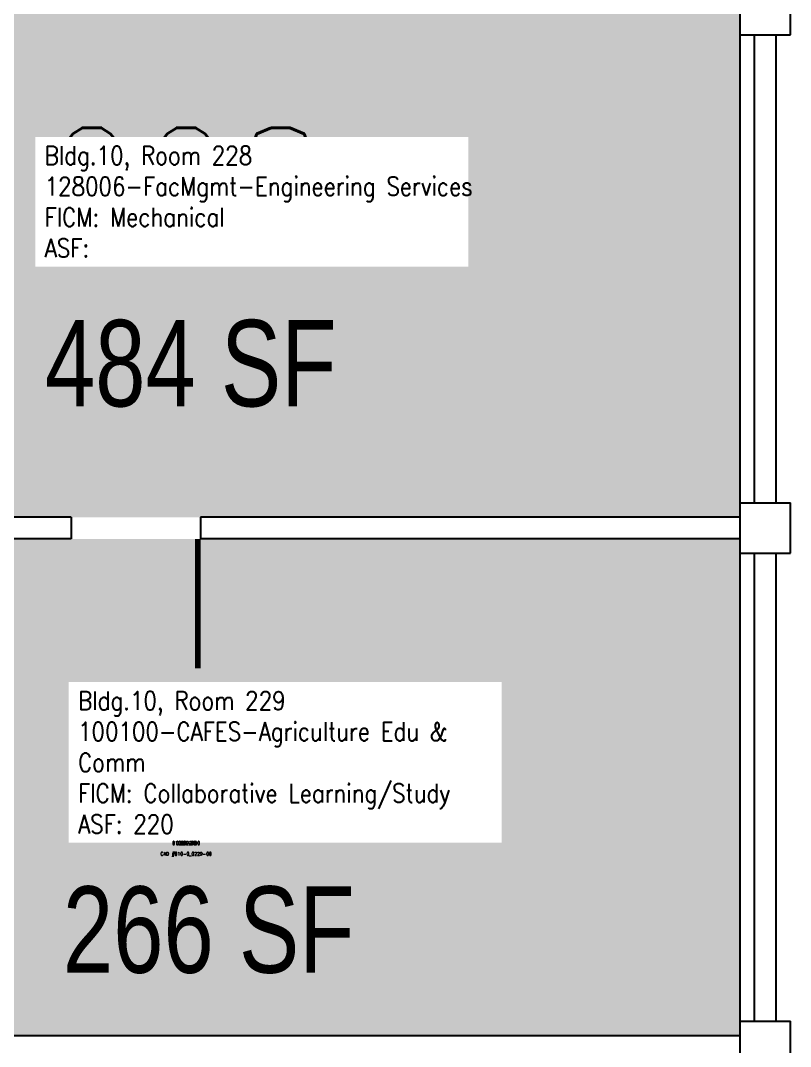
# Model space of a CAD drawing. Header units: inches. Extents: x -43 to 2568, y -133 to 3961.
# Drawn here: x 457 to 671, y 585.5 to 870.5 of the extents above; entities that cross this region are included whole.
import ezdxf
from ezdxf.enums import TextEntityAlignment as Align

# ---------------------------------------------------------------- set-up
doc = ezdxf.new("R2010")
doc.units = ezdxf.units.IN
doc.header["$LTSCALE"] = 0.25
doc.header["$MEASUREMENT"] = 0
for name, color, linetype in [('A-DOOR', 2, 'CONTINUOUS'), ('A-GLAZ', 1, 'CONTINUOUS'), ('A-GLAZ-SILL', 2, 'CONTINUOUS'), ('A-IDEN-CNUM', 7, 'CONTINUOUS'), ('A-IDEN-RNUM', 7, 'CONTINUOUS'), ('A-IDEN-SNUM', 4, 'CONTINUOUS'), ('A-IDEN-VNUM', 4, 'CONTINUOUS'), ('A-WALL', 5, 'CONTINUOUS'), ('AREA-TEXT', 3, 'CONTINUOUS'), ('Rooms-Category-Color', 7, 'CONTINUOUS'), ('Rooms-College-Color', 7, 'CONTINUOUS'), ('Rooms-Department-Color', 7, 'CONTINUOUS'), ('Rooms-Division-Color', 7, 'CONTINUOUS'), ('Rooms-Information', 7, 'CONTINUOUS')]:
    doc.layers.add(name, color=color, linetype=linetype)
doc.styles.add('AREA', font='arial.ttf', dxfattribs={"width": 0.75, "height": 24})
doc.styles.add('ROOMSNUMBER', font='txt.shx', dxfattribs={"height": 0.03})
doc.styles.add('ROOMVNUMBER', font='simplex.shx', dxfattribs={"width": 0.85})

msp = doc.modelspace()

# ---------------------------------------------------------------- hatches: boundary and pattern name
at = {"layer": 'Rooms-Category-Color', "true_color": 0xadadad}
msp.add_hatch(color=253, dxfattribs=at).paths.add_polyline_path([(657, 732.49), (657, 736.49), (657, 866.49), (657, 880.49), (657, 939.99), (321.04, 939.99), (321.04, 738.49), (321.04, 732.49)])
at = {"layer": 'Rooms-Category-Color', "true_color": 0xffe090}
msp.add_hatch(color=41, dxfattribs=at).paths.add_polyline_path([(657, 588.49), (657, 592.49), (657, 722.49), (657, 726.49), (321.04, 726.49), (321.04, 672.49), (417.04, 672.49), (417.04, 588.49)])
at = {"layer": 'Rooms-College-Color', "true_color": 0xadadad}
msp.add_hatch(color=253, dxfattribs=at).paths.add_polyline_path([(657, 732.49), (657, 736.49), (657, 866.49), (657, 880.49), (657, 939.99), (321.04, 939.99), (321.04, 738.49), (321.04, 732.49)])
at = {"layer": 'Rooms-College-Color', "true_color": 0xe3c5e1}
msp.add_hatch(color=254, dxfattribs=at).paths.add_polyline_path([(657, 588.49), (657, 592.49), (657, 722.49), (657, 726.49), (321.04, 726.49), (321.04, 672.49), (417.04, 672.49), (417.04, 588.49)])
at = {"layer": 'Rooms-Department-Color', "true_color": 0xacacac}
msp.add_hatch(color=253, dxfattribs=at).paths.add_polyline_path([(657, 732.49), (657, 736.49), (657, 866.49), (657, 880.49), (657, 939.99), (321.04, 939.99), (321.04, 738.49), (321.04, 732.49)])
at = {"layer": 'Rooms-Department-Color', "true_color": 0xe3c5e1}
msp.add_hatch(color=254, dxfattribs=at).paths.add_polyline_path([(657, 588.49), (657, 592.49), (657, 722.49), (657, 726.49), (321.04, 726.49), (321.04, 672.49), (417.04, 672.49), (417.04, 588.49)])
at = {"layer": 'Rooms-Division-Color', "true_color": 0xadadad}
msp.add_hatch(color=253, dxfattribs=at).paths.add_polyline_path([(657, 732.49), (657, 736.49), (657, 866.49), (657, 880.49), (657, 939.99), (321.04, 939.99), (321.04, 738.49), (321.04, 732.49)])
at = {"layer": 'Rooms-Division-Color', "true_color": 0xe3c5e1}
msp.add_hatch(color=254, dxfattribs=at).paths.add_polyline_path([(657, 588.49), (657, 592.49), (657, 722.49), (657, 726.49), (321.04, 726.49), (321.04, 672.49), (417.04, 672.49), (417.04, 588.49)])

# ---------------------------------------------------------------- linework, layer by layer
at = {"layer": 'A-DOOR'}
msp.add_lwpolyline([(506.25, 726.49, 1.5, 1.5, 0), (506.25, 690.49, 0, 0, 0), (507, 690.49, 0, 0, -0.414214), (471, 726.49, 0, 0, -0.414214)], format="xyseb", dxfattribs=at)
at = {"layer": 'A-GLAZ'}
for p, q in [((661, 736.49), (661, 866.49)), ((661, 592.49), (661, 722.49))]:
    msp.add_line(p, q, dxfattribs=at)
at = {"layer": 'A-GLAZ-SILL'}
for p, q in [((657, 736.49), (657, 866.49)), ((667, 736.49), (667, 866.49)), ((657, 592.49), (657, 722.49)), ((667, 592.49), (667, 722.49))]:
    msp.add_line(p, q, dxfattribs=at)
at = {"layer": 'A-WALL'}
for p, q in [((657, 866.49), (657, 880.49)), ((671, 866.49), (671, 880.49)), ((657, 866.49), (671, 866.49)), ((657, 722.49), (657, 736.49)), ((657, 736.49), (671, 736.49)), ((671, 722.49), (671, 736.49)), ((471, 732.49), (321.04, 732.49)), ((471, 732.49), (471, 726.49)), ((657, 732.49), (507, 732.49)), ((507, 732.49), (507, 726.49)), ((471, 726.49), (321.04, 726.49)), ((657, 726.49), (507, 726.49)), ((657, 722.49), (671, 722.49)), ((657, 578.49), (657, 592.49)), ((657, 592.49), (671, 592.49)), ((671, 578.49), (671, 592.49)), ((657, 588.49), (321.04, 588.49))]:
    msp.add_line(p, q, dxfattribs=at)

# ---------------------------------------------------------------- texts
at = {"layer": 'A-IDEN-CNUM', "style": 'ROOMSNUMBER', "width": 0.85}
for s, p in [('CAD #010-0_0228-00', (503, 814)), ('CAD #010-0_0229-00', (503, 639))]:
    msp.add_text(s, height=1, dxfattribs=at).set_placement(p, align=Align.MIDDLE_CENTER)
at = {"layer": 'A-IDEN-RNUM', "style": 'ROOMSNUMBER', "width": 0.85}
for s, p in [('0228-00', (503, 817)), ('0229-00', (503, 642))]:
    msp.add_text(s, height=1, dxfattribs=at).set_placement(p, align=Align.MIDDLE_CENTER)
at = {"layer": 'A-IDEN-SNUM', "style": 'ROOMSNUMBER', "width": 0.85}
for s, p in [('0100022800', (503, 817)), ('0100022900', (503, 642))]:
    msp.add_text(s, height=1, dxfattribs=at).set_placement(p, align=Align.MIDDLE_CENTER)
at = {"layer": 'A-IDEN-VNUM', "style": 'ROOMVNUMBER', "width": 0.85}
for s, p in [('228', (503, 822.71)), ('229', (511.57, 662.69))]:
    msp.add_text(s, height=36, dxfattribs=at).set_placement(p, align=Align.MIDDLE_CENTER)
at = {"layer": 'AREA-TEXT', "style": 'AREA', "width": 0.75}
for s, p in [('484 SF', (504.26, 775.3)), ('266 SF', (509.27, 617.96))]:
    msp.add_text(s, height=24, dxfattribs=at).set_placement(p, align=Align.MIDDLE_CENTER)

# ---------------------------------------------------------------- next in the draw order: texts
at = {"layer": 'Rooms-Information', "width": 115.2, "attachment_point": 7, "style": 'ROOMVNUMBER', "bg_fill": 3, "box_fill_scale": 1.5, "bg_fill_color": 256, "bg_fill_true_color": 13158600, "bg_fill_transparency": 0}
for s, insert, char_height in [('Bldg.10, Room 228^M^J128006-FacMgmt-Engineering Services^M^JFICM: Mechanical^M^JASF: ', (463.66, 804.71), 5.1429), ('Bldg.10, Room 229^M^J100100-CAFES-Agriculture Edu & Comm^M^JFICM: Collaborative Learning/Study^M^JASF: 220', (472.95, 644.69), 5.14286)]:
    msp.add_mtext(s, dxfattribs=dict(at, insert=insert, char_height=char_height))

doc.saveas('drawing.dxf')
